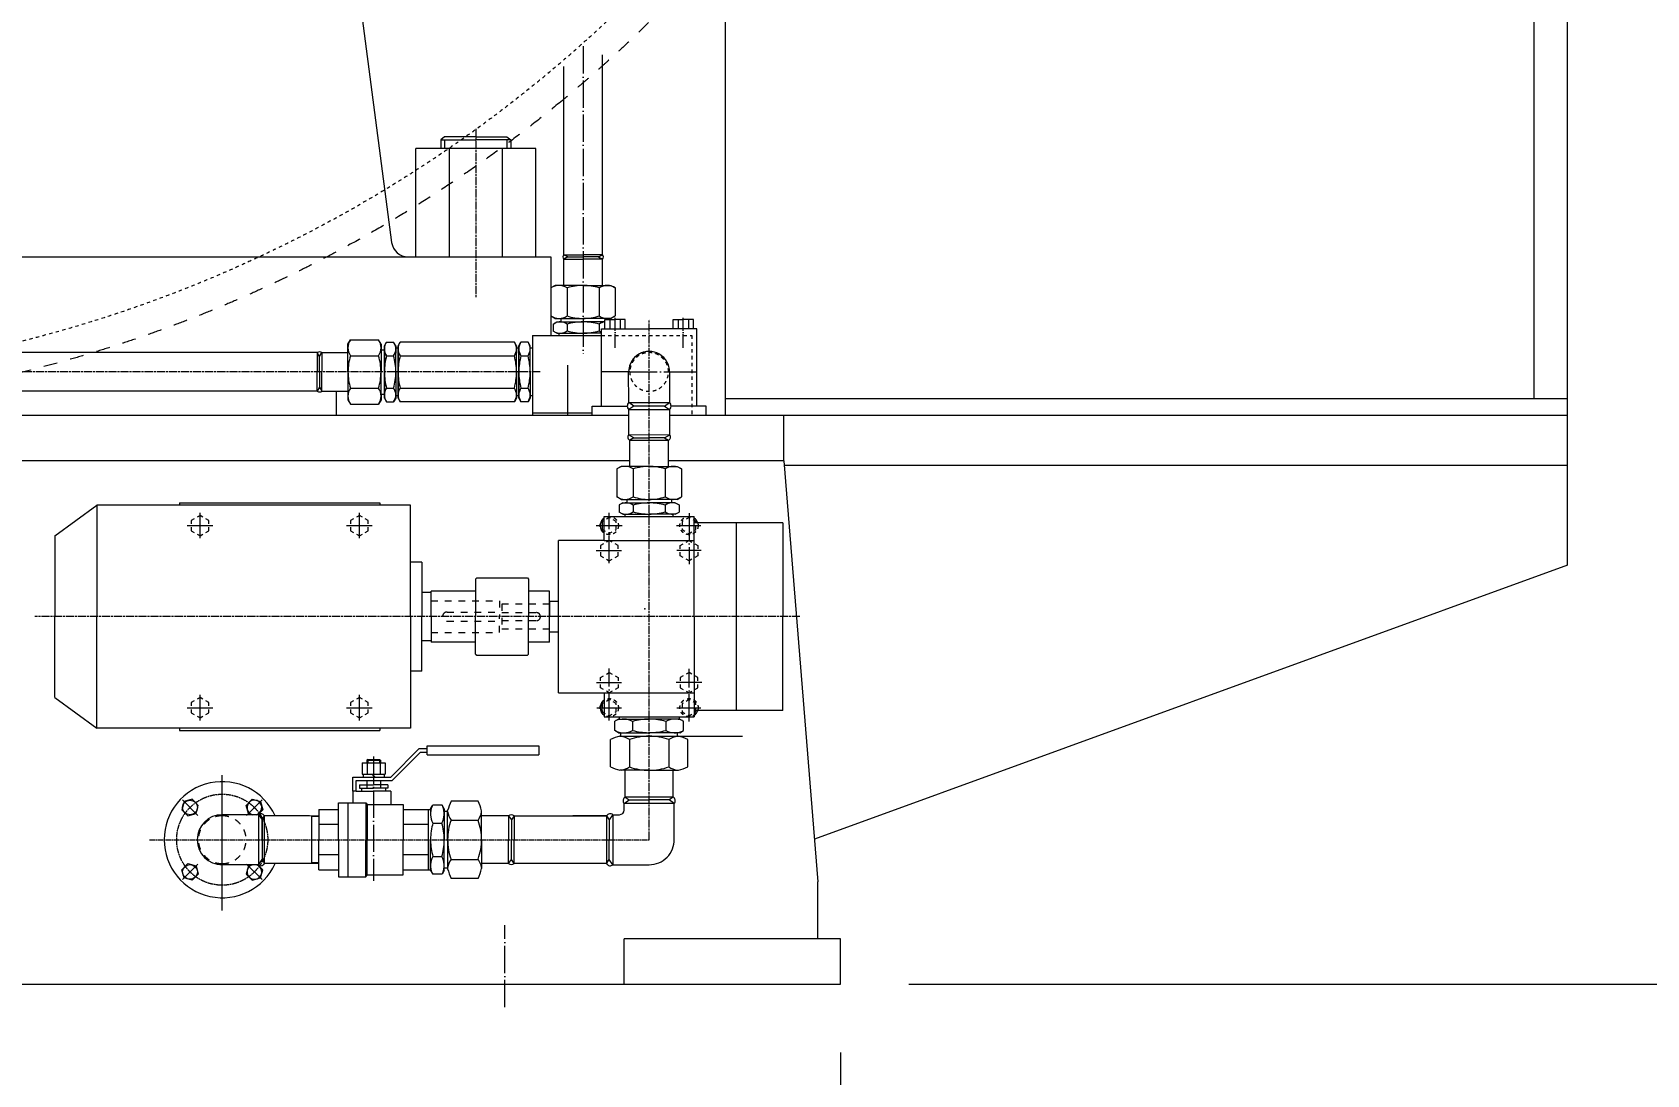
# Model space of a CAD drawing. Header units: millimetres. Extents: x -186 to 966092, y 1050 to 737262.
# Drawn here: x 218649 to 254667, y 62705 to 85969 of the extents above; entities that cross this region are included whole.
import ezdxf

# ---------------------------------------------------------------- set-up
doc = ezdxf.new("R2010")
doc.units = ezdxf.units.MM
doc.header["$LTSCALE"] = 25.4
for name, pattern in [('ACAD_ISO04W100', [30, 24, -3, 0, -3]), ('CHAIN', [0.7087, 0.4724, -0.0591, 0.1181, -0.0591]), ('EB_DASH', [6, 3, -3])]:
    doc.linetypes.add(name, pattern=pattern)
doc.layers.get('Defpoints').update_dxf_attribs({"lineweight": 5})
doc.layers.add('CAXA0', color=7, linetype='Continuous', lineweight=5)
doc.styles.add('Roman', font='arial.ttf')
doc.styles.get("Standard").update_dxf_attribs({"font": 'arial.ttf'})
doc.dimstyles.new('ISO-25', dxfattribs={"dimscale": 30, "dimtxt": 38.1, "dimasz": 38.1, "dimexe": 50.8, "dimexo": 50.8, "dimgap": 15.875, "dimtad": 1, "dimtih": 1, "dimtoh": 1, "dimdec": 1, "dimlfac": 0.03937, "dimdsep": 46, "dimtxsty": 'Standard', "dimcen": 63.5, "dimclrd": 7, "dimclre": 7, "dimclrt": 7, "dimadec": 0, "dimazin": 0, "dimtfac": 1, "dimtdec": 1, "dimtmove": 0, "dimatfit": 3, "dimfxl": 25.4, "dimlwd": 5, "dimlwe": 5, "dimarcsym": 0})

# ---------------------------------------------------------------- blocks, each defined once
blk = doc.blocks.new('*D246')
at = {"color": 7, "linetype": 'Continuous', "lineweight": 5, "transparency": 16777216}
for p, q in [((187660, 63200), (187660, 50577)), ((236682, 63200), (236682, 50577)), ((189184, 52101), (235158, 52101))]:
    blk.add_line(p, q, dxfattribs=at)
at = {"color": 7, "transparency": 16777216}
for points in [[(189184, 52355), (189184, 51847), (187660, 52101)], [(235158, 52355), (235158, 51847), (236682, 52101)]]:
    blk.add_solid(points, dxfattribs=at)
at = {"layer": 'Defpoints', "color": 0, "transparency": 16777216}
for p in [(187660, 64724), (236682, 64724), (236682, 52101)]:
    blk.add_point(p, dxfattribs=at)
at = {"color": 7, "lineweight": 5, "transparency": 16777216, "insert": (212171, 55302), "char_height": 5334, "attachment_point": 5, "style": 'Roman'}
blk.add_mtext('1930', dxfattribs=at)
blk = doc.blocks.new('*D254')
at = {"color": 7, "linetype": 'Continuous', "lineweight": 5, "transparency": 16777216}
for p, q in [((256744, 241413), (275679, 241413)), ((274155, 239889), (274155, 164486)), ((274155, 66248), (274155, 158087)), ((238206, 64724), (275679, 64724))]:
    blk.add_line(p, q, dxfattribs=at)
at = {"color": 7, "transparency": 16777216}
for points in [[(273901, 239889), (274409, 239889), (274155, 241413)], [(273901, 66248), (274409, 66248), (274155, 64724)]]:
    blk.add_solid(points, dxfattribs=at)
at = {"layer": 'Defpoints', "color": 0, "transparency": 16777216}
for p in [(255220, 241413), (274155, 241413), (236682, 64724)]:
    blk.add_point(p, dxfattribs=at)
at = {"color": 7, "lineweight": 5, "transparency": 16777216, "insert": (274155, 161286), "char_height": 5334, "attachment_point": 5, "style": 'Roman'}
blk.add_mtext('6956', dxfattribs=at)

msp = doc.modelspace()

# ---------------------------------------------------------------- linework, layer by layer
at = {"color": 7, "lineweight": 5}
for p, q in [((252896.26, 74077.53), (252896.26, 108102.36)), ((252152.55, 77796.09), (252152.55, 106614.93)), ((224219.41, 99867.82), (226666.51, 81280.19)), ((234117.56, 77424.24), (234117.56, 95645.15)), ((231369.27, 81004.95), (231369.37, 85465.76)), ((230507.22, 81004.95), (230507.22, 85207.99)), ((227845.83, 83634.23), (227760.31, 83565.8)), ((227760.31, 83565.8), (227760.31, 83373.93)), ((227760.31, 83565.8), (228541.2, 83565.8)), ((228541.2, 83634.23), (227845.83, 83634.23)), ((227845.83, 83565.8), (227845.83, 83373.93)), ((228541.2, 83634.23), (229236.58, 83634.23)), ((229322.1, 83565.8), (228541.2, 83565.8)), ((229236.58, 83634.23), (229322.1, 83565.8)), ((229236.58, 83565.8), (229236.58, 83373.93)), ((229322.1, 83565.8), (229322.1, 83373.93)), ((229879.89, 83373.93), (227202.52, 83373.93)), ((227202.52, 80956.87), (227202.52, 83373.93)), ((227950.78, 83373.93), (227950.78, 80956.87)), ((229131.63, 83373.93), (229131.63, 80956.87)), ((229879.89, 80956.87), (229879.89, 83373.93)), ((213393.6, 80956.87), (230214.56, 80956.87)), ((227035.19, 80956.87), (230214.56, 80956.87)), ((230214.56, 80956.87), (230214.56, 79202.24)), ((230593.86, 80954.83), (230507.22, 81004.96)), ((230507.22, 81004.95), (230938.25, 81004.95)), ((230593.86, 80954.84), (230507.22, 80904.71)), ((230507.5, 80320.67), (230507.22, 80904.75)), ((230507.22, 80904.71), (230507.22, 80904.75)), ((230507.22, 80904.71), (230938.23, 80904.71)), ((230593.86, 80954.84), (230938.25, 80954.84)), ((230593.86, 80954.83), (230938.25, 80954.84)), ((231282.63, 80954.83), (230938.24, 80954.84)), ((231282.63, 80954.82), (230938.24, 80954.84)), ((231369.27, 81004.95), (230938.25, 81004.95)), ((231369.27, 80904.7), (230938.25, 80904.71)), ((231282.63, 80954.82), (231369.27, 81004.95)), ((231282.63, 80954.83), (231369.27, 80904.7)), ((231368.97, 80320.66), (231369.27, 80904.74)), ((231369.27, 80904.7), (231369.27, 80904.74)), ((230316.73, 80320.84), (230220.38, 80265.32)), ((230316.73, 80320.84), (230220.38, 80265.32)), ((230939.25, 80320.28), (230316.73, 80320.84)), ((230939.25, 80320.28), (230316.73, 80320.84)), ((230937.23, 80320.28), (231559.74, 80320.83)), ((230937.23, 80320.28), (231559.74, 80320.83)), ((231559.74, 80320.83), (231656.1, 80265.31)), ((231559.74, 80320.83), (231656.1, 80265.31)), ((230220.38, 80265.32), (230219.82, 79639.93)), ((230220.38, 80265.32), (230219.82, 79639.93)), ((230220.38, 80265.32), (230219.82, 79639.93)), ((230220.38, 80265.32), (230219.82, 79639.93)), ((230579.79, 80265), (230579.23, 79639.6)), ((230579.79, 80265), (230579.23, 79639.6)), ((230579.79, 80265), (230579.23, 79639.6)), ((230579.79, 80265), (230579.23, 79639.6)), ((231296.69, 80264.99), (231297.23, 79639.6)), ((231296.69, 80264.99), (231297.23, 79639.6)), ((231296.69, 80264.99), (231297.23, 79639.6)), ((231296.69, 80264.99), (231297.23, 79639.6)), ((231656.1, 80265.31), (231656.64, 79639.91)), ((231656.1, 80265.31), (231656.64, 79639.91)), ((231656.1, 80265.31), (231656.64, 79639.91)), ((231656.1, 80265.31), (231656.64, 79639.91)), ((230247.26, 79623.09), (230316.07, 79584.24)), ((230247.26, 79623.09), (230316.07, 79584.24)), ((231629.21, 79623.07), (231560.39, 79584.23)), ((231629.21, 79623.07), (231560.39, 79584.23)), ((230270.43, 79458.72), (230354.3, 79507.04)), ((230270.43, 79458.72), (230354.3, 79507.04)), ((230270.43, 79458.72), (230270.43, 79301.35)), ((230270.43, 79458.72), (230270.43, 79301.35)), ((230354.3, 79253.04), (230270.43, 79301.35)), ((230354.3, 79253.04), (230270.43, 79301.35)), ((230316.07, 79584.24), (230938.59, 79583.68)), ((230316.07, 79584.24), (230938.59, 79583.68)), ((230316.07, 79584.24), (230938.59, 79583.68)), ((230316.07, 79584.24), (230938.59, 79583.68)), ((230354.3, 79507.04), (230938.2, 79507.04)), ((230354.3, 79507.04), (230938.2, 79507.04)), ((230354.3, 79253.04), (230938.2, 79253.04)), ((230354.3, 79253.04), (230938.2, 79253.04)), ((230404.82, 79202.24), (230404.82, 79253.04)), ((230404.82, 79202.24), (230404.82, 79253.04)), ((230443.29, 79584.12), (230443.2, 79507.04)), ((230443.29, 79584.12), (230443.2, 79507.04)), ((230443.29, 79584.12), (230443.2, 79507.04)), ((230443.29, 79584.12), (230443.2, 79507.04)), ((230579.04, 79456.42), (230579.04, 79303.65)), ((230579.04, 79456.42), (230579.04, 79303.65)), ((231560.39, 79584.23), (230937.87, 79583.68)), ((231560.39, 79584.23), (230937.87, 79583.68)), ((231560.39, 79584.23), (230937.87, 79583.68)), ((231560.39, 79584.23), (230937.87, 79583.68)), ((231344.65, 79253.03), (230938.25, 79253.04)), ((231344.65, 79253.03), (230938.25, 79253.04)), ((231420.85, 79507.02), (230938.26, 79507.04)), ((231420.85, 79507.02), (230938.26, 79507.04)), ((231297.42, 79456.42), (231297.41, 79303.64)), ((231297.42, 79456.42), (231297.41, 79303.64)), ((231344.65, 79354.64), (232411.45, 79354.64)), ((231344.65, 77627.44), (231344.65, 79354.64)), ((231344.65, 79354.64), (232411.45, 79354.64)), ((231344.65, 77627.44), (231344.65, 79354.64)), ((231420.85, 79354.64), (231420.85, 79557.84)), ((231420.85, 79557.84), (231649.45, 79557.84)), ((231420.85, 79354.64), (231420.85, 79557.84)), ((231420.85, 79557.84), (231649.45, 79557.84)), ((231433.17, 79584.11), (231433.2, 79557.84)), ((231433.17, 79584.11), (231433.2, 79557.84)), ((231433.17, 79584.11), (231433.2, 79557.84)), ((231433.17, 79584.11), (231433.2, 79557.84)), ((231535.15, 79557.84), (231535.15, 79354.64)), ((231535.15, 79557.84), (231535.15, 79354.64)), ((231878.05, 79557.84), (231649.45, 79557.84)), ((231878.05, 79557.84), (231649.45, 79557.84)), ((231763.75, 79557.84), (231763.75, 79354.64)), ((231763.75, 79557.84), (231763.75, 79354.64)), ((231878.05, 79354.64), (231878.05, 79557.84)), ((231878.05, 79354.64), (231878.05, 79557.84)), ((233478.25, 79354.64), (232411.45, 79354.64)), ((233478.25, 79354.64), (232411.45, 79354.64)), ((232944.85, 79354.64), (232944.85, 79557.84)), ((232944.85, 79557.84), (233173.45, 79557.84)), ((232944.85, 79354.64), (232944.85, 79557.84)), ((232944.85, 79557.84), (233173.45, 79557.84)), ((233059.15, 79557.84), (233059.15, 79354.64)), ((233059.15, 79557.84), (233059.15, 79354.64)), ((233402.05, 79557.84), (233173.45, 79557.84)), ((233402.05, 79557.84), (233173.45, 79557.84)), ((233287.75, 79557.84), (233287.75, 79354.64)), ((233287.75, 79557.84), (233287.75, 79354.64)), ((233402.05, 79354.64), (233402.05, 79557.84)), ((233402.05, 79354.64), (233402.05, 79557.84)), ((233478.25, 77627.44), (233478.25, 79354.64)), ((233478.25, 77627.44), (233478.25, 79354.64)), ((225692.44, 79011.87), (225748.04, 79108.17)), ((225692.44, 79011.87), (225692.44, 78821.15)), ((225692.44, 78389.35), (225692.44, 79011.87)), ((225748.04, 79108.17), (226373.44, 79108.17)), ((226429.04, 79011.87), (226373.44, 79108.17)), ((226429.04, 78884.65), (226429.04, 79011.87)), ((226429.04, 79011.87), (226429.04, 78389.35)), ((226429.04, 78884.65), (226505.24, 78884.65)), ((226505.24, 78973.55), (226553.63, 79057.37)), ((226505.24, 78389.26), (226505.24, 78973.55)), ((226505.24, 78884.65), (226505.24, 78973.55)), ((226505.24, 78973.55), (226505.24, 78389.35)), ((226553.63, 79057.37), (226710.84, 79057.37)), ((226759.24, 78973.55), (226710.84, 79057.37)), ((226810.04, 78922.66), (226758.53, 78922.66)), ((226759.24, 78973.55), (226759.24, 78808.45)), ((226759.24, 78389.35), (226759.24, 78973.55)), ((226810.04, 78973.55), (226858.43, 79057.37)), ((226810.04, 78389.26), (226810.04, 78973.55)), ((226810.04, 78973.55), (226810.04, 78389.35)), ((226810.04, 78884.65), (226810.04, 78973.55)), ((226810.04, 78389.26), (226810.04, 78922.66)), ((229403.96, 79057.37), (226858.43, 79057.37)), ((229452.35, 78973.55), (229403.96, 79057.37)), ((229452.35, 78389.35), (229452.35, 78973.55)), ((229452.35, 78973.55), (229452.35, 78808.45)), ((229452.35, 78389.26), (229452.35, 78973.55)), ((229503.86, 78922.66), (229452.35, 78922.66)), ((229503.15, 78973.55), (229551.54, 79057.37)), ((229503.15, 78389.26), (229503.15, 78973.55)), ((229503.15, 78884.65), (229503.15, 78973.55)), ((229503.15, 78973.55), (229503.15, 78389.35)), ((229503.15, 78389.26), (229503.15, 78973.55)), ((229708.76, 79057.37), (229551.54, 79057.37)), ((229757.15, 78973.55), (229708.76, 79057.37)), ((229757.15, 78389.26), (229757.15, 78973.55)), ((229807.95, 78922.66), (229757.15, 78922.66)), ((229807.95, 79202.24), (229807.95, 77424.24)), ((229807.95, 79202.24), (231344.65, 79202.24)), ((225006.11, 78821.24), (214909.96, 78821.24)), ((225057.44, 78732.34), (225006.11, 78821.24)), ((225006.11, 78821.24), (225006.11, 78389.53)), ((225057.44, 78732.34), (225108.76, 78821.24)), ((225057.44, 78389.7), (225057.44, 78732.34)), ((225108.76, 78821.24), (225692.44, 78821.24)), ((225108.76, 78821.24), (225108.76, 78389.53)), ((225748.04, 78748.76), (226373.44, 78748.76)), ((226553.63, 78748.76), (226710.84, 78748.76)), ((226858.43, 78748.76), (229403.96, 78748.76)), ((229551.54, 78748.76), (229708.76, 78748.76)), ((230586.41, 78539.8), (230586.41, 77424.24)), ((225006.11, 77957.64), (225006.11, 78389.34)), ((225057.44, 78389.17), (225057.44, 78046.54)), ((225108.76, 77957.64), (225108.76, 78389.34)), ((225692.44, 78389.52), (225692.44, 77767)), ((226429.04, 77767), (226429.04, 78389.52)), ((226505.24, 78389.61), (226505.24, 77805.32)), ((226505.24, 77805.32), (226505.24, 78389.52)), ((226759.24, 78389.52), (226759.24, 77805.32)), ((226810.04, 78389.61), (226810.04, 77805.32)), ((226810.04, 78389.61), (226810.04, 77856.21)), ((226810.04, 77805.32), (226810.04, 78389.52)), ((229452.35, 78389.61), (229452.35, 77805.32)), ((229452.35, 78389.52), (229452.35, 77805.32)), ((229503.15, 78389.61), (229503.15, 77805.32)), ((229503.15, 78389.61), (229503.15, 77805.32)), ((229503.15, 77805.32), (229503.15, 78389.52)), ((229757.15, 78389.61), (229757.15, 77805.32)), ((231344.65, 78389.44), (231344.65, 78414.84)), ((231344.65, 78389.44), (231344.65, 78414.84)), ((231979.65, 78389.44), (231344.65, 78389.44)), ((231979.65, 78389.44), (231344.65, 78389.44)), ((231954.74, 77706.64), (231954.25, 78390.1)), ((231954.74, 77706.64), (231954.25, 78390.1)), ((232843.25, 78389.44), (233478.25, 78389.44)), ((232843.25, 78389.44), (233478.25, 78389.44)), ((232869.59, 77705.22), (232869.05, 78389.46)), ((232869.59, 77705.22), (232869.05, 78389.46)), ((225006.11, 77957.64), (214909.96, 77957.64)), ((225057.44, 78046.54), (225006.11, 77957.64)), ((225057.44, 78046.54), (225108.76, 77957.64)), ((225108.76, 77957.64), (225692.44, 77957.64)), ((225426.45, 77957.64), (225426.45, 77424.24)), ((225748.04, 78030.11), (226373.44, 78030.11)), ((226429.04, 77894.22), (226429.04, 77767)), ((226429.04, 77894.22), (226505.24, 77894.22)), ((226505.24, 77894.22), (226505.24, 77805.32)), ((226505.24, 77805.32), (226553.63, 77721.5)), ((226553.63, 78030.11), (226710.84, 78030.11)), ((226759.24, 77805.32), (226710.84, 77721.5)), ((226810.04, 77856.21), (226758.53, 77856.21)), ((226759.24, 77805.32), (226759.24, 77970.42)), ((226810.04, 77894.22), (226810.04, 77805.32)), ((226810.04, 77805.32), (226858.43, 77721.5)), ((226858.43, 78030.11), (229403.96, 78030.11)), ((229452.35, 77805.32), (229403.96, 77721.5)), ((229452.35, 77805.32), (229452.35, 77970.42)), ((229503.86, 77856.21), (229452.35, 77856.21)), ((229503.15, 77894.22), (229503.15, 77805.32)), ((229503.15, 77805.32), (229551.54, 77721.5)), ((229551.54, 78030.11), (229708.76, 78030.11)), ((229757.15, 77805.32), (229708.76, 77721.5)), ((229807.95, 77856.21), (229757.15, 77856.21)), ((225692.44, 77767), (225748.04, 77670.7)), ((225748.04, 77670.7), (226373.44, 77670.7)), ((226429.04, 77767), (226373.44, 77670.7)), ((226553.63, 77721.5), (226710.84, 77721.5)), ((229403.96, 77721.5), (226858.43, 77721.5)), ((229708.76, 77721.5), (229551.54, 77721.5)), ((229807.95, 77475.04), (231141.45, 77475.04)), ((231141.45, 77424.24), (231141.45, 77627.44)), ((231141.45, 77627.44), (231922.52, 77627.44)), ((231141.45, 77627.44), (231344.65, 77627.44)), ((231141.45, 77424.24), (231141.45, 77627.44)), ((231141.45, 77627.44), (231922.52, 77627.44)), ((231141.45, 77627.44), (231344.65, 77627.44)), ((231955.26, 76981.57), (231954.85, 77550.43)), ((232067.06, 77628.59), (231955.09, 77706.99)), ((231955.09, 77706.99), (232867.85, 77706.99)), ((232067.06, 77628.59), (231955.09, 77706.99)), ((231955.09, 77706.99), (232867.85, 77706.99)), ((232067.06, 77628.59), (231955.09, 77550.19)), ((232067.06, 77628.59), (231955.09, 77550.19)), ((231955.09, 77550.19), (232867.85, 77550.19)), ((231955.09, 77550.19), (232867.85, 77550.19)), ((232755.88, 77628.59), (232067.06, 77628.59)), ((232755.88, 77628.59), (232067.06, 77628.59)), ((232755.87, 77628.6), (232867.84, 77707)), ((232755.87, 77628.6), (232867.84, 77707)), ((232755.87, 77628.6), (232867.85, 77550.19)), ((232755.87, 77628.6), (232867.85, 77550.19)), ((232870.16, 76981.94), (232869.71, 77552.09)), ((233681.45, 77627.44), (232900.42, 77627.44)), ((233681.45, 77627.44), (232900.42, 77627.44)), ((233681.45, 77627.44), (233478.25, 77627.44)), ((233681.45, 77627.44), (233478.25, 77627.44)), ((233681.45, 77424.24), (233681.45, 77627.44)), ((233681.45, 77424.24), (233681.45, 77627.44)), ((234117.56, 77796.09), (252896.26, 77796.09)), ((188930.41, 77424.24), (227145.4, 77424.24)), ((227145.4, 77424.24), (231954.94, 77424.24)), ((232869.81, 77424.24), (235412.41, 77424.24)), ((234117.56, 77424.24), (252896.26, 77424.24)), ((235412.41, 76408.24), (235412.41, 77424.24)), ((232067.09, 76916.23), (231953.05, 76982.21)), ((232869.9, 76982.22), (231955.01, 76981.57)), ((232067.09, 76916.23), (231978.36, 76864.9)), ((231980.75, 76282.07), (231980.47, 76866.15)), ((231980.47, 76866.15), (232842.43, 76866.15)), ((232067.09, 76916.23), (232411.48, 76916.24)), ((232755.86, 76916.24), (232411.47, 76916.24)), ((232755.86, 76916.24), (232869.9, 76982.22)), ((232755.86, 76916.24), (232844.59, 76864.9)), ((232842.2, 76282.07), (232842.48, 76866.16)), ((231980.69, 76405.74), (212171.41, 76408.24)), ((235412.65, 76405.31), (232842.26, 76405.64)), ((235412.41, 76408.24), (236174.41, 67010.24)), ((231693.63, 76226.72), (231693.07, 75601.33)), ((231693.63, 76226.72), (231693.07, 75601.33)), ((231789.98, 76282.24), (231693.63, 76226.72)), ((231789.98, 76282.24), (231693.63, 76226.72)), ((232412.5, 76281.68), (231789.98, 76282.24)), ((232412.5, 76281.68), (231789.98, 76282.24)), ((232053.04, 76226.4), (232052.48, 75601)), ((232053.04, 76226.4), (232052.48, 75601)), ((232410.46, 76281.68), (233032.97, 76282.25)), ((232410.46, 76281.68), (233032.97, 76282.25)), ((232769.92, 76226.41), (232770.49, 75601.01)), ((232769.92, 76226.41), (232770.49, 75601.01)), ((233032.97, 76282.25), (233129.33, 76226.73)), ((233032.97, 76282.25), (233129.33, 76226.73)), ((233129.33, 76226.73), (233129.9, 75601.34)), ((233129.33, 76226.73), (233129.9, 75601.34)), ((235420.49, 76308.67), (252896.26, 76308.67)), ((219152.65, 74729.91), (220086.74, 75417.64)), ((227088.34, 75417.64), (220086.74, 75417.64)), ((220086.74, 75417.64), (220086.74, 72928.44)), ((221933.95, 75468.44), (221933.95, 75417.64)), ((221933.95, 75468.44), (226404.35, 75468.44)), ((226404.35, 75468.44), (226404.35, 75417.64)), ((227088.34, 72928.44), (227088.34, 75417.64)), ((231789.32, 75545.64), (231693.07, 75601.33)), ((231789.32, 75545.64), (231693.07, 75601.33)), ((231827.55, 75468.44), (231743.68, 75420.12)), ((231743.68, 75420.12), (231743.68, 75262.75)), ((231789.32, 75545.64), (232411.84, 75545.08)), ((231789.32, 75545.64), (232411.84, 75545.08)), ((231827.55, 75468.44), (232411.45, 75468.44)), ((231916.54, 75545.52), (231916.45, 75468.44)), ((231916.54, 75545.52), (231916.45, 75468.44)), ((232052.29, 75417.82), (232052.29, 75265.05)), ((233033.64, 75545.65), (232411.13, 75545.08)), ((233033.64, 75545.65), (232411.13, 75545.08)), ((232995.42, 75468.44), (232411.52, 75468.44)), ((232770.68, 75417.83), (232770.68, 75265.05)), ((232906.43, 75545.53), (232906.52, 75468.44)), ((232906.43, 75545.53), (232906.52, 75468.44)), ((232995.42, 75468.44), (233079.28, 75420.13)), ((233033.64, 75545.65), (233129.9, 75601.34)), ((233033.64, 75545.65), (233129.9, 75601.34)), ((233079.28, 75420.13), (233079.29, 75262.76)), ((227088.34, 72928.44), (227088.34, 75189.03)), ((231406.87, 75073.45), (231366.78, 75050.31)), ((231366.78, 75050.31), (231366.78, 74870.56)), ((231406.87, 74630.24), (231406.87, 75163.64)), ((231406.87, 75163.64), (233416.03, 75163.64)), ((231827.55, 75214.44), (231743.68, 75262.75)), ((231827.55, 75214.44), (232411.45, 75214.44)), ((231878.09, 75163.63), (231878.09, 75214.43)), ((232995.42, 75214.44), (232411.52, 75214.44)), ((232944.89, 75163.64), (232944.89, 75214.44)), ((232995.42, 75214.44), (233079.29, 75262.76)), ((233416.03, 72928.44), (233416.03, 75163.64)), ((233416.03, 75073.45), (233456.11, 75050.31)), ((235395.95, 75021.27), (233416.03, 75021.27)), ((233456.11, 75050.31), (233456.11, 75021.27)), ((234355.19, 75021.27), (234355.19, 70835.61)), ((235395.95, 75021.27), (235395.95, 72928.44)), ((219152.65, 74729.91), (219152.65, 72928.44)), ((230392.15, 71226.64), (230392.15, 74630.24)), ((231406.87, 74630.24), (230392.15, 74630.24)), ((231366.78, 74870.56), (231406.87, 74847.42)), ((231406.87, 74630.24), (233416.03, 74630.24)), ((227338.59, 74146.93), (227088.34, 74146.93)), ((227338.59, 74146.93), (227338.59, 72928.44)), ((252896.26, 74077.53), (236097.15, 67963.15)), ((227547.35, 72928.44), (227547.35, 73499.94)), ((228537.95, 73499.94), (227547.35, 73499.94)), ((228537.95, 73766.64), (228563.35, 73792.04)), ((228537.95, 73766.64), (228537.95, 72928.44)), ((228563.35, 73792.04), (229693.65, 73792.04)), ((229693.65, 73792.04), (229719.05, 73766.64)), ((229719.05, 73766.64), (229719.05, 72928.44)), ((230188.95, 73499.94), (229719.05, 73499.94)), ((230188.95, 72356.94), (230188.95, 73499.94)), ((227547.35, 73466.42), (227338.59, 73466.42)), ((230188.95, 73270.26), (230188.95, 72928.44)), ((230188.95, 73270.26), (230392.15, 73270.26)), ((219152.65, 71126.96), (219152.65, 72928.44)), ((220086.74, 70439.24), (220086.74, 72928.44)), ((227088.34, 72928.44), (227088.34, 70667.84)), ((227088.34, 72928.44), (227088.34, 70439.24)), ((227338.59, 71709.94), (227338.59, 72928.44)), ((227547.35, 72928.44), (227547.35, 72356.94)), ((228537.95, 72090.24), (228537.95, 72928.44)), ((229719.05, 72090.24), (229719.05, 72928.44)), ((230188.95, 72586.61), (230188.95, 72928.44)), ((233416.03, 72928.44), (233416.03, 70693.24)), ((235395.95, 70835.61), (235395.95, 72928.44)), ((230188.95, 72586.61), (230392.15, 72586.61)), ((227547.35, 72390.45), (227338.59, 72390.45)), ((228537.95, 72356.94), (227547.35, 72356.94)), ((228537.95, 72090.24), (228563.35, 72064.84)), ((228563.35, 72064.84), (229693.65, 72064.84)), ((229693.65, 72064.84), (229719.05, 72090.24)), ((230188.95, 72356.94), (229719.05, 72356.94)), ((227338.59, 71709.94), (227088.34, 71709.94)), ((219152.65, 71126.96), (220086.74, 70439.24)), ((230392.15, 71226.64), (233416.03, 71226.64)), ((231366.78, 70986.31), (231406.87, 71009.45)), ((231366.78, 70806.56), (231366.78, 70986.31)), ((231406.87, 71226.64), (231406.87, 70693.24)), ((231406.87, 70783.42), (231366.78, 70806.56)), ((231406.87, 70693.24), (232411.45, 70693.24)), ((231726.08, 70642.43), (231642.22, 70594.11)), ((231726.08, 70642.43), (232411.59, 70642.44)), ((231739.71, 70693.23), (231739.71, 70642.43)), ((232411.45, 70693.24), (233416.03, 70693.24)), ((233096.95, 70642.44), (232411.45, 70642.44)), ((233083.33, 70693.24), (233083.33, 70642.44)), ((233096.95, 70642.44), (233180.82, 70594.12)), ((235395.95, 70835.61), (233416.03, 70835.61)), ((233416.03, 70783.42), (233456.11, 70806.56)), ((233456.11, 70806.56), (233456.11, 70835.61)), ((227088.34, 70439.24), (220086.74, 70439.24)), ((221933.95, 70439.24), (221933.95, 70388.44)), ((221933.95, 70388.44), (226404.35, 70388.44)), ((226404.35, 70439.24), (226404.35, 70388.44)), ((231642.22, 70385.94), (231642.22, 70594.11)), ((231726.09, 70337.63), (231642.22, 70385.94)), ((231726.09, 70337.63), (232411.59, 70337.64)), ((231751.14, 70261.44), (231779.08, 70261.44)), ((231779.22, 70261.43), (231779.22, 70337.63)), ((231779.22, 70261.44), (233062.41, 70261.44)), ((232039.26, 70591.82), (232039.27, 70388.24)), ((233096.95, 70337.64), (232411.45, 70337.64)), ((232783.77, 70591.82), (232783.77, 70388.25)), ((233043.82, 70261.44), (233043.82, 70337.64)), ((233062.41, 70261.44), (234497.34, 70261.44)), ((233096.95, 70337.64), (233180.82, 70385.95)), ((233180.82, 70385.95), (233180.82, 70594.12)), ((227280.65, 69982.17), (226645.65, 69347.17)), ((227312.21, 69905.97), (226677.21, 69270.97)), ((227280.65, 69982.17), (227457.4, 69982.17)), ((227312.21, 69905.97), (227457.4, 69905.97)), ((227457.4, 69845.6), (227457.4, 70042.54)), ((227457.4, 70042.54), (229947.65, 70042.54)), ((229947.65, 70042.54), (229947.65, 69845.6)), ((231548.09, 69575.62), (231548.08, 70185.22)), ((231973.36, 70185.23), (231973.36, 69575.63)), ((232411.45, 69958.41), (232411.54, 69958.41)), ((232849.69, 70185.24), (232849.69, 69575.64)), ((233274.96, 69575.64), (233274.96, 70185.24)), ((226010.65, 69664.67), (226518.65, 69664.67)), ((226010.65, 69664.67), (226010.65, 69410.67)), ((226134.15, 69741.38), (226112.25, 69727.13)), ((226112.25, 69727.13), (226112.25, 69664.67)), ((226112.25, 69727.13), (226417.05, 69727.13)), ((226122.33, 69664.67), (226122.33, 69410.67)), ((226134.15, 69741.38), (226395.15, 69741.38)), ((226134.15, 69727.13), (226134.15, 69664.67)), ((226395.15, 69741.38), (226417.05, 69727.13)), ((226395.15, 69727.13), (226395.15, 69664.67)), ((226406.97, 69664.67), (226406.97, 69410.67)), ((226417.05, 69727.13), (226417.05, 69664.67)), ((226518.65, 69664.67), (226518.65, 69410.67)), ((227457.4, 69845.6), (229947.65, 69845.6)), ((225801.89, 69347.17), (226645.65, 69347.17)), ((225801.89, 69036.2), (225801.89, 69347.17)), ((225878.09, 69270.97), (226677.21, 69270.97)), ((225878.09, 69036.2), (225878.09, 69270.97)), ((225947.87, 69177.93), (226264.65, 69177.93)), ((225947.87, 69177.93), (225947.87, 69099.19)), ((226010.65, 69410.67), (226518.65, 69410.67)), ((226032.88, 69410.67), (226032.88, 69347.17)), ((226112.25, 69270.97), (226112.25, 69099.19)), ((226222.77, 69410.67), (226283.32, 69347.17)), ((226237.28, 69410.67), (226297.83, 69347.17)), ((226581.43, 69177.93), (226264.65, 69177.93)), ((226417.05, 69270.97), (226417.05, 69099.19)), ((226496.42, 69410.67), (226496.42, 69347.17)), ((226581.43, 69177.93), (226581.43, 69099.19)), ((232411.52, 69499.44), (231760.64, 69499.43)), ((231878.3, 68902.8), (231878.29, 69499.43)), ((232411.54, 69499.44), (233062.41, 69499.44)), ((232944.76, 68902.8), (232944.76, 69499.44)), ((225878.09, 69036.2), (225801.89, 69036.2)), ((225801.89, 69036.2), (225801.89, 68775.67)), ((225878.09, 69036.2), (226264.65, 69036.2)), ((225947.87, 69099.19), (226264.65, 69099.19)), ((225997.39, 69099.19), (225997.39, 69036.2)), ((226581.43, 69099.19), (226264.65, 69099.19)), ((226651.21, 69036.2), (226264.65, 69036.2)), ((226531.91, 69099.19), (226531.91, 69036.2)), ((226651.21, 69036.2), (226651.21, 68735.69)), ((228593.28, 68813.68), (227991.85, 68813.68)), ((231852.65, 68759.08), (231967.04, 68839.17)), ((231878.14, 68902.8), (231967.04, 68839.17)), ((232944.76, 68902.8), (231878.14, 68902.8)), ((231967.04, 68839.17), (232411.54, 68839.17)), ((232856.02, 68839.18), (232411.52, 68839.17)), ((232944.92, 68902.81), (232856.02, 68839.18)), ((232970.41, 68759.08), (232856.02, 68839.18)), ((223695.41, 68508.97), (222886.45, 68508.97)), ((223695.36, 68509.04), (223775.45, 68394.65)), ((223695.41, 68508.97), (223695.41, 67391.37)), ((223775.45, 68394.65), (223826.68, 68483.39)), ((224836.35, 68483.39), (223826.68, 68483.39)), ((223826.68, 67416.95), (223826.68, 68483.39)), ((225045.45, 68478.33), (224836.35, 68483.39)), ((224879.22, 68482.35), (224879.22, 67416.76)), ((225045.45, 68465.33), (224879.22, 68469.35)), ((225045.45, 68623.27), (225045.45, 67949.98)), ((225045.45, 68623.27), (225477.25, 68623.27)), ((225477.25, 67950.17), (225477.25, 68775.67)), ((225477.25, 68775.67), (226086.85, 68775.67)), ((225688.82, 68775.67), (225688.82, 67124.67)), ((226086.85, 68775.67), (226086.85, 67950.17)), ((226086.85, 68775.67), (226121.59, 68735.69)), ((226121.59, 68735.69), (226925.05, 68735.69)), ((226121.59, 68735.69), (226121.59, 67950.17)), ((226925.05, 68735.69), (226925.05, 67949.98)), ((226925.05, 68623.27), (227483.85, 68623.27)), ((227483.85, 68623.27), (227483.85, 67949.98)), ((227483.85, 68623.27), (227534.65, 68623.27)), ((227534.65, 68635.67), (227582.97, 68719.54)), ((227534.65, 68635.67), (227534.65, 68482.35)), ((227791.13, 68719.54), (227582.97, 68719.54)), ((227839.45, 68635.67), (227791.13, 68719.54)), ((227839.45, 68635.67), (227839.45, 67950.17)), ((227915.65, 68582.54), (227839.45, 68582.54)), ((227915.65, 67950.26), (227915.65, 68601.13)), ((228672.57, 67943.53), (228672.57, 68594.41)), ((229274.28, 68483.48), (228672.57, 68483.48)), ((229274.28, 68483.48), (229337.91, 68394.58)), ((229274.28, 68483.48), (229274.28, 67950.17)), ((229401.55, 68483.48), (229337.91, 68394.58)), ((229401.48, 68483.39), (229401.48, 67950.17)), ((229401.55, 68483.48), (231458.9, 68483.39)), ((231458.9, 68483.39), (230709.74, 68483.39)), ((231458.9, 68483.39), (231522.53, 68394.49)), ((231458.9, 68483.39), (231458.91, 67416.76)), ((231458.9, 68483.39), (231522.54, 68394.49)), ((231602.62, 68509.04), (231522.53, 68394.65)), ((231602.51, 68508.88), (231602.64, 67391.28)), ((231602.57, 68508.97), (231751.05, 68508.97)), ((232970.25, 68759.2), (231852.65, 68759.08)), ((231852.65, 68610.57), (231852.65, 68759.08)), ((232970.25, 67948.92), (232970.25, 68759.2)), ((223775.45, 68394.49), (223775.44, 67505.68)), ((225477.25, 68286.62), (225045.45, 68286.62)), ((227483.85, 68286.62), (226925.05, 68286.62)), ((227585.26, 68322.49), (227788.84, 68322.49)), ((227991.85, 68388.41), (228600.57, 68388.41)), ((229337.91, 68394.58), (229337.91, 67950.08)), ((231522.53, 68394.49), (231522.54, 67949.99)), ((225045.45, 67277.07), (225045.45, 67950.36)), ((225477.25, 67950.17), (225477.25, 67124.67)), ((226086.85, 67124.67), (226086.85, 67950.17)), ((226121.59, 67164.65), (226121.59, 67950.17)), ((226925.05, 67164.65), (226925.05, 67950.37)), ((227483.85, 67950.17), (227483.85, 67277.07)), ((227483.85, 67950.17), (227483.85, 67277.07)), ((227534.65, 67264.67), (227534.65, 67950.17)), ((227839.45, 67264.67), (227839.45, 67950.17)), ((227915.65, 67950.08), (227915.65, 67299.21)), ((228672.57, 67956.81), (228672.57, 67305.93)), ((229274.28, 67416.86), (229274.28, 67950.17)), ((229337.91, 67505.76), (229337.91, 67950.26)), ((229401.48, 67416.95), (229401.48, 67950.17)), ((231522.53, 67505.85), (231522.54, 67950.35)), ((223695.41, 67391.37), (222886.45, 67391.37)), ((223695.36, 67391.3), (223775.45, 67505.69)), ((223775.45, 67505.69), (223826.68, 67416.95)), ((225045.45, 67416.76), (223826.59, 67416.76)), ((225045.45, 67435.01), (224879.22, 67430.99)), ((225477.25, 67613.72), (225045.45, 67613.72)), ((227483.85, 67613.72), (226925.05, 67613.72)), ((227585.26, 67577.85), (227788.84, 67577.85)), ((227991.85, 67511.93), (228600.57, 67511.93)), ((229274.28, 67416.86), (228672.57, 67416.86)), ((229274.28, 67416.86), (229109.54, 67416.76)), ((229274.28, 67416.86), (229337.91, 67505.76)), ((229401.55, 67416.86), (229337.91, 67505.76)), ((231458.91, 67416.76), (229401.48, 67416.95)), ((231458.9, 67416.95), (231522.53, 67505.85)), ((231458.9, 67416.95), (231522.54, 67505.85)), ((231602.62, 67391.3), (231522.53, 67505.69)), ((231602.57, 67391.37), (232411.54, 67391.37)), ((225045.45, 67277.07), (225477.25, 67277.07)), ((225477.25, 67124.67), (226086.85, 67124.67)), ((226086.85, 67124.67), (226121.59, 67164.65)), ((226121.59, 67164.65), (226925.05, 67164.65)), ((226925.05, 67277.07), (227534.65, 67277.07)), ((227534.65, 67264.67), (227582.97, 67180.8)), ((227791.13, 67180.8), (227582.97, 67180.8)), ((227839.45, 67264.67), (227791.13, 67180.8)), ((227915.65, 67317.8), (227839.45, 67317.8)), ((228593.28, 67086.66), (227991.85, 67086.66)), ((236174.41, 65740.24), (236174.41, 67010.24)), ((236682.41, 65740.24), (231856.41, 65740.24)), ((231856.41, 64724.24), (231856.41, 65740.24)), ((236682.41, 64724.24), (236682.41, 65740.24)), ((187660.41, 64724.24), (236682.41, 64724.24))]:
    msp.add_line(p, q, dxfattribs=at)
at = {"color": 7, "linetype": 'ACAD_ISO04W100', "lineweight": 5}
for p, q in [((230938.25, 85656.74), (230938.25, 78789.79)), ((231979.65, 78389.44), (232843.25, 78389.44)), ((231979.65, 78389.44), (232843.25, 78389.44)), ((222106.71, 74960.44), (222675.59, 74960.44)), ((222391.15, 74675.99), (222391.15, 75244.88)), ((225662.71, 74960.44), (226231.59, 74960.44)), ((225947.15, 74675.99), (225947.15, 75244.88)), ((231231.61, 74960.44), (231807.42, 74960.44)), ((231522.45, 74120.69), (231522.45, 75244.88)), ((233022.85, 74960.44), (233565.74, 74960.44)), ((233300.45, 75238.29), (233300.45, 74103.01)), ((231226.72, 74401.64), (231793.61, 74401.64)), ((233572.94, 74401.64), (233025.32, 74401.64)), ((231522.45, 70610.81), (231522.45, 71770.21)), ((233300.45, 70586.74), (233300.45, 71763.85)), ((231238.85, 71455.24), (231795.5, 71455.24)), ((233587.59, 71455.24), (233015.76, 71455.24)), ((222391.15, 70611.99), (222391.15, 71180.88)), ((225947.15, 70611.99), (225947.15, 71180.88)), ((222106.71, 70896.44), (222675.59, 70896.44)), ((225662.71, 70896.44), (226231.59, 70896.44)), ((231244.52, 70896.44), (231797.39, 70896.44)), ((233027.58, 70896.44), (233563.12, 70896.44)), ((226264.65, 69809.8), (226264.65, 67033.36)), ((222343.3, 68493.32), (221998.61, 68838.01)), ((223429.6, 68493.32), (223774.29, 68838.01)), ((223775.45, 67950.17), (223775.45, 68394.65)), ((222343.3, 67407.02), (221998.61, 67062.33)), ((223429.6, 67407.02), (223774.29, 67062.33)), ((229189.41, 64211.94), (229189.41, 66040.33))]:
    msp.add_line(p, q, dxfattribs=at)
at = {"color": 7, "linetype": 'CHAIN', "lineweight": 5, "ltscale": 15}
for p, q in [((228541.2, 83815.36), (228541.2, 80045.29)), ((232411.54, 67950.17), (232411.45, 79563.07)), ((229976.5, 78389.44), (212021.62, 78389.44)), ((235776.03, 72928.44), (218705.36, 72928.44))]:
    msp.add_line(p, q, dxfattribs=at)
at = {"color": 7, "linetype": 'ACAD_ISO04W100', "lineweight": 5, "ltscale": 0.5}
for p, q in [((231649.45, 78924.05), (231649.45, 79597.75)), ((231649.45, 78924.05), (231649.45, 79597.75)), ((233173.45, 78924.05), (233173.45, 79597.75)), ((233173.45, 78924.05), (233173.45, 79597.75))]:
    msp.add_line(p, q, dxfattribs=at)
at = {"color": 7, "linetype": 'EB_DASH', "lineweight": 5}
for p, q in [((231344.65, 79202.24), (233363.95, 79202.24)), ((231344.65, 79202.24), (233363.95, 79202.24)), ((233363.95, 79202.24), (233363.95, 77424.24)), ((233363.95, 79202.24), (233363.95, 77424.24))]:
    msp.add_line(p, q, dxfattribs=at)
at = {"color": 7, "linetype": 'EB_DASH', "lineweight": 5, "ltscale": 2}
for p, q in [((227547.35, 73284.04), (229071.35, 73284.04)), ((229071.35, 73284.04), (229071.35, 72928.44)), ((230188.95, 73207.84), (229122.15, 73207.84)), ((229122.15, 73207.84), (229122.15, 72649.04)), ((227902.95, 73030.04), (229071.35, 73030.04)), ((227902.95, 72826.84), (229071.35, 72826.84)), ((229071.35, 72572.84), (229071.35, 72928.44)), ((229122.15, 73017.34), (229896.85, 73017.34)), ((229122.15, 72839.54), (229896.85, 72839.54)), ((227547.35, 72572.84), (229071.35, 72572.84)), ((230188.95, 72649.04), (229122.15, 72649.04))]:
    msp.add_line(p, q, dxfattribs=at)
at = {"color": 7, "linetype": 'CHAIN', "lineweight": 5, "ltscale": 5}
msp.add_line((222886.45, 66370.23), (222886.45, 69393.57), dxfattribs=at)
at = {"color": 7, "linetype": 'CHAIN', "lineweight": 5, "ltscale": 10}
msp.add_line((221264.05, 67950.17), (232411.54, 67950.17), dxfattribs=at)
at = {"color": 7, "linetype": 'EB_DASH', "lineweight": 5}
for points in [[(222391.15, 75189.04), (222193.18, 75074.74), (222193.18, 74846.14), (222391.15, 74731.84), (222589.12, 74846.14), (222589.12, 75074.74)], [(225947.15, 75189.04), (225749.18, 75074.74), (225749.18, 74846.14), (225947.15, 74731.84), (226145.12, 74846.14), (226145.12, 75074.74)], [(231522.45, 75140.18), (231366.78, 75050.31), (231366.78, 74870.56), (231522.45, 74780.69), (231678.11, 74870.56), (231678.11, 75050.31)], [(233300.45, 75140.18), (233144.78, 75050.31), (233144.78, 74870.56), (233300.45, 74780.69), (233456.11, 74870.56), (233456.11, 75050.31)], [(231522.45, 74630.24), (231324.48, 74515.94), (231324.48, 74287.34), (231522.45, 74173.04), (231720.42, 74287.34), (231720.42, 74515.94)], [(233300.45, 74630.24), (233498.42, 74515.94), (233498.42, 74287.34), (233300.45, 74173.04), (233102.48, 74287.34), (233102.48, 74515.94)], [(231522.45, 71226.64), (231324.48, 71340.94), (231324.48, 71569.54), (231522.45, 71683.84), (231720.42, 71569.54), (231720.42, 71340.94)], [(233300.45, 71226.64), (233498.42, 71340.94), (233498.42, 71569.54), (233300.45, 71683.84), (233102.48, 71569.54), (233102.48, 71340.94)], [(222391.15, 71125.04), (222193.18, 71010.74), (222193.18, 70782.14), (222391.15, 70667.84), (222589.12, 70782.14), (222589.12, 71010.74)], [(225947.15, 71125.04), (225749.18, 71010.74), (225749.18, 70782.14), (225947.15, 70667.84), (226145.12, 70782.14), (226145.12, 71010.74)], [(231522.45, 71076.18), (231366.78, 70986.31), (231366.78, 70806.56), (231522.45, 70716.69), (231678.11, 70806.56), (231678.11, 70986.31)], [(233300.45, 71076.18), (233144.78, 70986.31), (233144.78, 70806.56), (233300.45, 70716.69), (233456.11, 70806.56), (233456.11, 70986.31)]]:
    msp.add_lwpolyline(points, close=True, dxfattribs=at)
at = {"color": 7, "lineweight": 5}
for points in [[(222218.19, 68852.37), (222033.96, 68803.92), (221983.79, 68620.15), (222117.86, 68484.81), (222302.1, 68533.26), (222352.27, 68717.04)], [(222218.19, 67047.97), (222033.96, 67096.42), (221983.79, 67280.19), (222117.86, 67415.53), (222302.1, 67367.08), (222352.27, 67183.31)]]:
    msp.add_lwpolyline(points, close=True, dxfattribs=at)
for points in [[(223563.17, 68508.97), (223470.8, 68533.26), (223420.63, 68717.04), (223554.71, 68852.37), (223738.94, 68803.92), (223789.11, 68620.15), (223678.97, 68508.97)], [(223563.17, 67391.37), (223470.8, 67367.08), (223420.63, 67183.31), (223554.71, 67047.97), (223738.94, 67096.42), (223789.11, 67280.19), (223678.97, 67391.37)]]:
    msp.add_lwpolyline(points, dxfattribs=at)
at = {"color": 7, "linetype": 'EB_DASH', "lineweight": 5}
for centre in [(231522.45, 74960.44), (233300.45, 74960.44), (231522.45, 70896.44), (233300.45, 70896.44)]:
    msp.add_circle(centre, 203.2, dxfattribs=at)
at = {"color": 7, "linetype": 'CHAIN', "lineweight": 5, "ltscale": 10}
msp.add_circle((222886.45, 67950.17), 1016, dxfattribs=at)
at = {"color": 7, "lineweight": 5}
for centre in [(222168.03, 68668.59), (222168.03, 67231.75)]:
    msp.add_circle(centre, 164.98, dxfattribs=at)
at = {"color": 7, "linetype": 'CHAIN', "lineweight": 5, "ltscale": 10}
msp.add_arc((210504.71, 98062.24), 12940.59, 281.939526, 43.471999, dxfattribs=at)
at = {"color": 7, "lineweight": 5}
for centre, radius, start, end in [((227035.19, 81328.72), 371.86, 187.5, 270), ((230553.82, 80954.85), 68.42, 132.928967, 227.071835), ((231322.67, 80954.85), 68.42, 312.926946, 47.069814), ((230399.85, 80002.56), 318.21, 55.564318, 124.332813), ((230399.85, 80002.56), 318.21, 55.564318, 124.332813), ((231476.62, 80002.54), 318.21, 55.665969, 124.434464), ((231476.62, 80002.54), 318.21, 55.665969, 124.434464), ((230938.18, 79130.85), 1189.43, 89.948565, 107.536519), ((230938.18, 79130.85), 1189.43, 89.948565, 107.536519), ((230938.27, 79130.85), 1189.43, 72.462262, 90.050216), ((230938.27, 79130.85), 1189.43, 72.462262, 90.050216), ((230399.76, 79902.37), 318.21, 235.564318, 304.332813), ((230399.76, 79902.37), 318.21, 235.564318, 304.332813), ((230399.76, 79902.37), 318.21, 235.564318, 304.332813), ((230399.76, 79902.37), 318.21, 235.564318, 304.332813), ((230939.65, 80773.11), 1189.43, 252.360611, 269.948565), ((230939.65, 80773.11), 1189.43, 252.360611, 269.948565), ((230939.65, 80773.11), 1189.43, 252.360611, 269.948565), ((230939.65, 80773.11), 1189.43, 252.360611, 269.948565), ((230936.83, 80773.11), 1189.43, 270.050216, 287.63817), ((230936.83, 80773.11), 1189.43, 270.050216, 287.63817), ((230936.83, 80773.11), 1189.43, 270.050216, 287.63817), ((230936.83, 80773.11), 1189.43, 270.050216, 287.63817), ((231476.71, 79902.36), 318.21, 235.665969, 304.434464), ((231476.71, 79902.36), 318.21, 235.665969, 304.434464), ((231476.71, 79902.36), 318.21, 235.665969, 304.434464), ((231476.71, 79902.36), 318.21, 235.665969, 304.434464), ((230424.23, 79244.96), 262.08, 53.7922, 118.484257), ((230424.23, 79244.96), 262.08, 53.7922, 118.484257), ((230424.23, 79515.11), 262.08, 241.515743, 306.2078), ((230424.23, 79515.11), 262.08, 241.515743, 306.2078), ((230968.88, 77989.67), 1517.68, 91.158171, 104.883927), ((230968.88, 77989.67), 1517.68, 91.158171, 104.883927), ((230968.88, 80770.4), 1517.68, 255.116073, 268.841829), ((230968.88, 80770.4), 1517.68, 255.116073, 268.841829), ((230907.61, 80770.4), 1517.68, 271.156952, 284.882708), ((230907.61, 80770.4), 1517.68, 271.156952, 284.882708), ((230907.55, 77989.67), 1517.68, 75.114855, 88.84061), ((230907.55, 77989.67), 1517.68, 75.114855, 88.84061), ((231452.23, 79515.1), 262.08, 233.790982, 245.76414), ((231452.23, 79515.1), 262.08, 233.790982, 245.76414), ((231452.23, 79244.95), 262.08, 96.876074, 126.206581), ((231452.23, 79244.95), 262.08, 96.876074, 126.206581), ((226010.65, 78928.47), 318.21, 145.615753, 214.384247), ((226110.83, 78928.47), 318.21, 325.615753, 34.384247), ((226775.44, 78903.07), 270.2, 145.174817, 214.825183), ((226489.04, 78903.07), 270.2, 325.174817, 34.825183), ((227080.24, 78903.07), 270.2, 145.174817, 214.825183), ((229182.15, 78903.07), 270.2, 325.174817, 34.825183), ((229773.35, 78903.07), 270.2, 145.174817, 214.825183), ((229486.95, 78903.07), 270.2, 325.174817, 34.825183), ((225057.44, 78732.34), 102.65, 60, 120), ((226881.87, 78389.35), 1189.43, 162.412046, 180), ((225239.61, 78389.35), 1189.43, 0, 17.587954), ((227864.07, 78389.35), 1358.83, 164.662826, 180), ((225400.4, 78389.35), 1358.83, 0, 15.337174), ((228168.87, 78389.35), 1358.83, 164.662826, 180), ((228093.52, 78389.35), 1358.83, 0, 15.337174), ((230861.98, 78389.35), 1358.83, 164.662826, 180), ((228398.32, 78389.35), 1358.83, 0, 15.337174), ((232411.45, 78389.44), 457.2, 360, 180.090324), ((232411.45, 78389.44), 457.2, 90, 180.090324), ((232411.45, 78389.44), 457.2, 360, 180.090324), ((232411.45, 78389.44), 457.2, 90, 180.090324), ((226881.87, 78389.52), 1189.43, 180, 197.587954), ((225239.61, 78389.52), 1189.43, 342.412046, 0), ((227864.07, 78389.52), 1358.83, 180, 195.337174), ((225400.4, 78389.52), 1358.83, 344.662826, 0), ((228168.87, 78389.52), 1358.83, 180, 195.337174), ((228093.52, 78389.52), 1358.83, 344.662826, 0), ((230861.98, 78389.52), 1358.83, 180, 195.337174), ((228398.32, 78389.52), 1358.83, 344.662826, 0), ((225057.44, 78046.54), 102.65, 240, 300), ((226010.65, 77850.4), 318.21, 145.615753, 214.384247), ((226110.83, 77850.4), 318.21, 325.615753, 34.384247), ((226775.44, 77875.8), 270.2, 145.174817, 214.825183), ((226489.04, 77875.8), 270.2, 325.174817, 34.825183), ((227080.24, 77875.8), 270.2, 145.174817, 214.825183), ((229182.15, 77875.8), 270.2, 325.174817, 34.825183), ((229773.35, 77875.8), 270.2, 145.174817, 214.825183), ((229486.95, 77875.8), 270.2, 325.174817, 34.825183), ((232033.15, 77628.59), 110.63, 134.872008, 225.127992), ((232033.15, 77628.59), 110.63, 134.872008, 225.127992), ((232789.79, 77628.6), 110.63, 314.872832, 45.128816), ((232789.79, 77628.6), 110.63, 314.872832, 45.128816), ((232001.8, 76931.38), 68.62, 132.989729, 251.888648), ((232817.18, 76932.2), 72.66, 292.156463, 43.496339), ((231873.1, 75963.96), 318.21, 55.564318, 124.332813), ((231873.1, 75963.96), 318.21, 55.564318, 124.332813), ((232411.43, 75092.25), 1189.43, 89.948565, 107.536519), ((232411.43, 75092.25), 1189.43, 89.948565, 107.536519), ((232411.54, 75092.25), 1189.43, 72.464305, 90.052259), ((232411.54, 75092.25), 1189.43, 72.464305, 90.052259), ((232949.86, 75963.96), 318.21, 55.668012, 124.436507), ((232949.86, 75963.96), 318.21, 55.668012, 124.436507), ((231873.01, 75863.77), 318.21, 235.564318, 304.332813), ((231873.01, 75863.77), 318.21, 235.564318, 304.332813), ((231897.48, 75206.36), 262.08, 53.7922, 118.484257), ((232442.13, 73951.07), 1517.68, 91.158171, 104.883927), ((232412.9, 76734.51), 1189.43, 252.360611, 269.948565), ((232412.9, 76734.51), 1189.43, 252.360611, 269.948565), ((232410.04, 76734.51), 1189.43, 270.052259, 287.640213), ((232410.04, 76734.51), 1189.43, 270.052259, 287.640213), ((232380.86, 73951.07), 1517.68, 75.116898, 88.842654), ((232949.95, 75863.78), 318.21, 235.668012, 304.436507), ((232949.95, 75863.78), 318.21, 235.668012, 304.436507), ((232925.49, 75206.36), 262.08, 61.516568, 126.208624), ((231522.45, 74960.44), 203.2, 124.665157, 235.334843), ((231897.48, 75476.51), 262.08, 241.515743, 306.2078), ((232442.13, 76731.8), 1517.68, 255.116073, 268.841829), ((232380.82, 76731.8), 1517.68, 271.158995, 284.884751), ((232925.49, 75476.52), 262.08, 233.793025, 298.485081), ((233300.45, 74960.44), 203.2, 17.419181, 55.334843), ((231522.45, 70896.44), 203.2, 124.665157, 235.334843), ((231834.86, 70203.03), 439.25, 62.266949, 111.99785), ((232429.12, 69125.07), 1517.68, 91.158995, 104.884751), ((232393.94, 69125.07), 1517.68, 75.116073, 88.841829), ((232988.18, 70203.03), 439.25, 68.002975, 117.733875), ((233300.45, 70896.44), 203.2, 304.665157, 342.580819), ((232107.51, 68959.38), 1347.46, 104.917736, 114.530071), ((231834.85, 70777.03), 439.25, 248.003799, 297.7347), ((231670.88, 69708.62), 564.49, 57.599131, 78.323191), ((232411.52, 68963.65), 1297.78, 90.000824, 109.732438), ((232429.08, 71855), 1517.68, 255.116898, 268.842654), ((232411.54, 68963.65), 1297.78, 70.268386, 90), ((232393.94, 71855), 1517.68, 271.158171, 284.883927), ((232988.18, 70777.04), 439.25, 242.266125, 291.997025), ((233152.17, 69708.63), 564.49, 101.677633, 122.401693), ((232715.55, 68959.38), 1347.46, 65.470754, 75.083088), ((232107.48, 70801.49), 1347.46, 245.471578, 255.083913), ((231670.88, 70052.23), 564.49, 281.678457, 302.402518), ((232411.5, 70797.22), 1297.78, 250.26921, 270.000824), ((232411.54, 70797.22), 1297.78, 270, 289.731614), ((233152.17, 70052.24), 564.49, 237.598307, 258.322367), ((232715.55, 70801.49), 1347.46, 284.916912, 294.529246), ((222886.45, 67950.17), 1295.4, 24.306842, 335.683928), ((223604.87, 68668.59), 164.98, 284.641602, 255.358398), ((229217.71, 68254.27), 1347.46, 155.470754, 165.083088), ((227370.51, 68247.55), 1347.46, 14.916912, 24.844004), ((231926.19, 68820.16), 95.6, 120.175825, 219.712155), ((232896.87, 68820.16), 95.6, 320.28867, 59.824999), ((222886.45, 67950.17), 558.8, 90, 270), ((223751.53, 68447.35), 83.35, 25.617494, 132.326989), ((227974.05, 68526.91), 439.25, 158.002975, 207.733875), ((227400.05, 68526.91), 439.25, 332.266125, 21.997025), ((228468.45, 68690.89), 564.49, 191.677633, 212.401693), ((228119.76, 68684.16), 564.49, 327.598307, 348.322367), ((229337.91, 68394.58), 109.21, 54.405312, 125.594688), ((231541.54, 68435.5), 95.6, 50.289082, 149.825411), ((231751.05, 68610.57), 101.6, 270, 0), ((229052.02, 67932.66), 1517.68, 165.116073, 178.841829), ((226322.08, 67932.66), 1517.68, 1.158171, 14.883927), ((229213.43, 67950.26), 1297.78, 160.268386, 180), ((227374.79, 67943.53), 1297.78, 0, 19.731614), ((229052.02, 67967.68), 1517.68, 181.158171, 194.883927), ((226322.08, 67967.68), 1517.68, 345.116073, 358.841829), ((229213.43, 67950.08), 1297.78, 180, 199.731614), ((227374.79, 67956.81), 1297.78, 340.268386, 0), ((232411.54, 67950.17), 558.8, 270, 1.018182), ((232411.54, 67950.17), 558.71, 359.871945, 0.128055), ((223604.87, 67231.75), 164.98, 104.641602, 75.358398), ((223751.53, 67452.99), 83.35, 227.673011, 334.382506), ((227974.05, 67373.43), 439.25, 152.266125, 201.997025), ((227400.05, 67373.43), 439.25, 338.002975, 27.733875), ((228468.45, 67209.45), 564.49, 147.598307, 168.322367), ((228119.76, 67216.18), 564.49, 11.677633, 32.401693), ((229337.91, 67505.76), 109.21, 234.405312, 305.594688), ((231541.55, 67464.82), 95.6, 210.176237, 309.712567), ((229217.71, 67646.07), 1347.46, 194.916912, 204.529246), ((227370.51, 67652.79), 1347.46, 335.155996, 345.083088)]:
    msp.add_arc(centre, radius, start, end, dxfattribs=at)
at = {"color": 7, "linetype": 'EB_DASH', "lineweight": 5}
for start, end in [(360, 180.090324), (360, 180.090324), (179.909676, 0), (179.909676, 0)]:
    msp.add_arc((232411.45, 78389.44), 431.8, start, end, dxfattribs=at)
at = {"color": 7, "linetype": 'EB_DASH', "lineweight": 5, "ltscale": 2}
for centre, radius, start, end in [((227902.95, 72928.44), 101.6, 90, 270), ((229896.85, 72928.44), 88.9, 0, 90), ((229896.85, 72928.44), 88.9, 270, 0), ((222886.45, 67950.17), 533.4, 90, 270), ((222886.45, 67950.17), 533.4, 270, 90)]:
    msp.add_arc(centre, radius, start, end, dxfattribs=at)
at = {"color": 7, "linetype": 'EB_DASH', "lineweight": 5}
msp.add_open_spline([(240903.93, 107358.64), (240825.31, 104722.69), (240010.37, 99459.7), (236773.71, 92203.04), (231808.98, 86067.4), (225467.24, 81460.95), (218200.21, 78674.04), (210513.83, 77869.43), (202935.55, 79074.67), (195977.68, 82179.11), (190609.88, 86536.14), (187934.3, 89976.7), (186952.39, 91529.41)], degree=3, knots=[0, 0, 0, 0, 213.36273155, 425.26407187, 635.70350673, 844.6826123, 1052.20035331, 1258.256205, 1462.85174947, 1665.98699439, 1867.66091287, 2015.88668494, 2015.88668494, 2015.88668494, 2015.88668494], dxfattribs=at)
at = {"color": 7, "linetype": 'EB_DASH', "lineweight": 5, "ltscale": 4}
for points, knots in [([(237874.99, 93461.29), (237578.17, 92916.83), (235984.2, 90162.31), (233579.05, 87186.43), (231132.81, 85001.14), (230474.6, 84449.29)], [392.02708135, 392.02708135, 392.02708135, 392.02708135, 433.56903863, 648.71893039, 698.0846263, 698.0846263, 698.0846263, 698.0846263]), ([(230474.6, 84449.29), (228968.16, 83204.01), (225152.1, 80623.52), (218375.44, 78020.09), (210513.83, 77192.41), (202760.33, 78420.73), (197118.11, 80934.01), (194200.89, 82927.61), (193124.85, 83745.79)], [704.72789215, 704.72789215, 704.72789215, 704.72789215, 862.40847288, 1074.63662444, 1285.40287163, 1494.70879018, 1702.55438725, 1779.44128085, 1779.44128085, 1779.44128085, 1779.44128085])]:
    msp.add_open_spline(points, degree=3, knots=knots, dxfattribs=at)
at = {"layer": 'CAXA0', "color": 7, "linetype": 'Continuous', "lineweight": 5}
msp.add_point((232312.39, 73106.24), dxfattribs=at)

# ---------------------------------------------------------------- dimensions: what is measured, and where the dimension line sits
at = {"color": 7, "lineweight": 5}
dim = msp.add_linear_dim(base=(274154.87, 241412.73), p1=(236682.41, 64724.24), p2=(255220.39, 241412.73), angle=90, dimstyle='ISO-25', override={"dimscale": 30, "dimtxt": 177.8, "dimasz": 50.8, "dimdec": 0, "dimpost": '\\X', "dimtxsty": 'Roman'}, dxfattribs=at)
dim.commit()
dim.dimension.update_dxf_attribs({"geometry": '*D254', "text_midpoint": (274154.87, 161286.41), "dimtype": 160})
dim = msp.add_linear_dim(base=(236682.41, 52100.99), p1=(187660.41, 64724.24), p2=(236682.41, 64724.24), dimstyle='ISO-25', override={"dimscale": 30, "dimtxt": 177.8, "dimasz": 50.8, "dimdec": 0, "dimpost": '\\X', "dimtxsty": 'Roman'}, dxfattribs=at)
dim.commit()
dim.dimension.update_dxf_attribs({"geometry": '*D246', "text_midpoint": (212171.41, 55302.46)})

doc.saveas('drawing.dxf')
